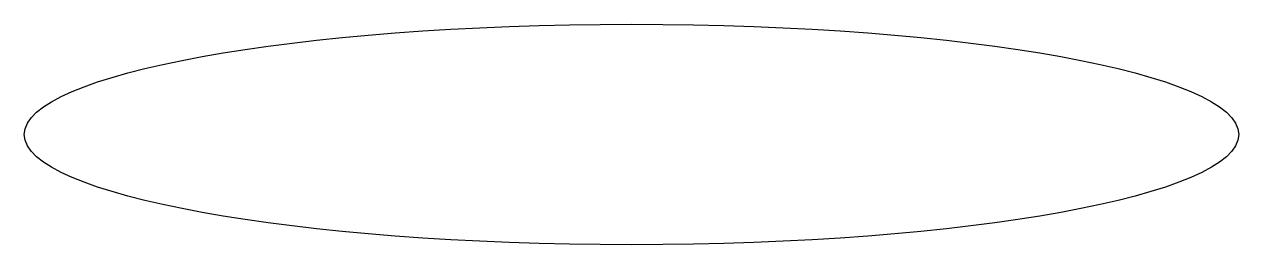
# Model space of a CAD drawing. Header units: millimetres. Extents: x -2 to 42, y 21 to 29.
import ezdxf

# ---------------------------------------------------------------- set-up
doc = ezdxf.new("R2010")
doc.units = ezdxf.units.MM
doc.layers.get('0').update_dxf_attribs({"linetype": 'CONTINUOUS', "lineweight": 25, "true_color": 0xffffff})

msp = doc.modelspace()

# ---------------------------------------------------------------- linework, layer by layer
msp.add_ellipse((20, 25), major_axis=(22, 0), ratio=0.181818)

doc.saveas('drawing.dxf')
